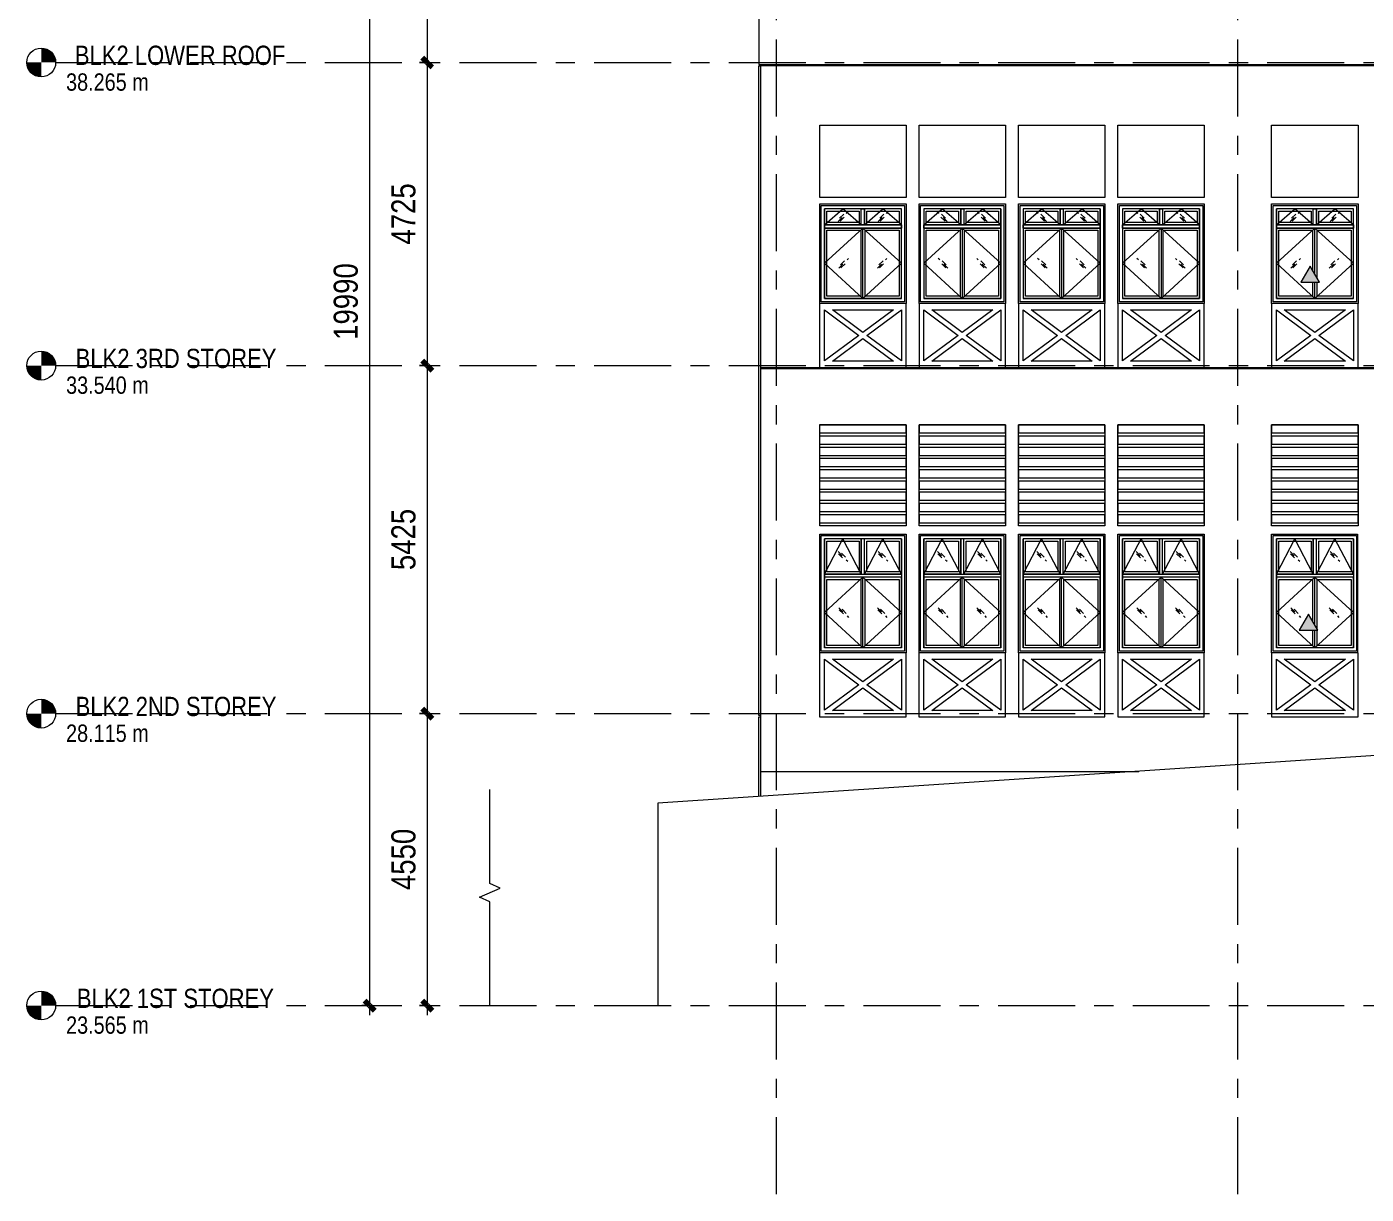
# Model space of a CAD drawing. Header units: millimetres. Extents: x -38844 to 124035, y 18225 to 48099.
# Drawn here: x 24610 to 45502, y 19124 to 37321 of the extents above; entities that cross this region are included whole.
import ezdxf

# ---------------------------------------------------------------- set-up
doc = ezdxf.new("R2010")
doc.units = ezdxf.units.MM
for name, pattern in [('Centre', [4762.5, 952.5, -714.375, 2381.25, -714.375]), ('Glass Symbol', [360, 90, -90, 90, -90]), ('IDA - Grid Line', [2100, 1200, -300, 300, -300])]:
    doc.linetypes.add(name, pattern=pattern)
for name, color, linetype, lineweight in [('A-_ANOT----_D', 7, 'Continuous', 9), ('A-_ANOT----_D-150', 7, 'Continuous', 9), ('A-_DETA----_ED', 7, 'Continuous', 9), ('A-_DETA----_ED-1', 7, 'Continuous', 18), ('A-_FLORLEVL_E', 7, 'Continuous', 9)]:
    doc.layers.add(name, color=color, linetype=linetype, lineweight=lineweight)
for name, color, linetype, lineweight, true_color in [('A-_FLORLEVL_E-1', 9, 'IDA - Grid Line', 9, 0x808080), ('A-_GENM----_M-1', 1, 'Continuous', 9, 0xff0000), ('A-_GENM----_M-2', 6, 'Continuous', 9, 0xff00ff), ('A-_WALL----_E-1', 6, 'Continuous', 9, 0xff00ff), ('A-_WIND----_E-1', 6, 'Continuous', 9, 0xff00ff), ('A-_WIND----_E-3', 6, 'Centre', 9, 0xff00ff), ('A-_WIND----_E-4', 6, 'Glass Symbol', 9, 0xff00ff), ('S-_ANOTGRID_E-1', 9, 'IDA - Grid Line', 9, 0x808080), ('X_PART----_E-1', 6, 'Continuous', 9, 0xff00ff)]:
    doc.layers.add(name, color=color, linetype=linetype, lineweight=lineweight, true_color=true_color)
doc.styles.add('Arial Narrow', font='ARIALN.TTF', dxfattribs={"height": 300})
doc.styles.add('Arial Narrow_1', font='ARIALN.TTF', dxfattribs={"height": 270})
doc.styles.add('Arial Narrow_2', font='ARIALN.TTF', dxfattribs={"height": 375})
doc.dimstyles.new('IDA_-_Arial_-_2_5mm_-_Black_-_Diagonal', dxfattribs={"dimscale": 304.8, "dimtxt": 383.786615, "dimasz": 0.492126, "dimexe": 0.492126, "dimexo": 0.738189, "dimgap": 0.246063, "dimtad": 1, "dimdec": 0, "dimzin": 0, "dimdsep": 46, "dimtxsty": 'Arial Narrow_2', "dimblk1": 'OBLIQUE', "dimblk2": 'OBLIQUE', "dimsah": 1, "dimcen": 0.09, "dimdle": 0.492126, "dimadec": 6, "dimazin": 0, "dimtfac": 1, "dimtdec": 4, "dimtix": 1, "dimtmove": 0, "dimatfit": 3, "dimfxl": 1, "dimtvp": 1, "dimtolj": 1, "dimtzin": 0, "dimarcsym": 2})
doc.dimstyles.new('IDA_-_Arial_-_2_5mm_-_Black_-_Diagonal_1', dxfattribs={"dimscale": 304.8, "dimtxt": 383.786615, "dimasz": 0.492126, "dimexe": 0.492126, "dimexo": 0.738189, "dimgap": 0.246063, "dimtad": 1, "dimdec": 0, "dimzin": 0, "dimdsep": 46, "dimtxsty": 'Arial Narrow_2', "dimblk1": 'OBLIQUE', "dimblk2": 'OBLIQUE', "dimsah": 1, "dimcen": 0.09, "dimdle": 0.492126, "dimadec": 6, "dimazin": 0, "dimtfac": 1, "dimtdec": 4, "dimtix": 1, "dimtmove": 2, "dimatfit": 3, "dimfxl": 1, "dimtvp": 1, "dimtolj": 1, "dimtzin": 0, "dimarcsym": 2})

# ---------------------------------------------------------------- blocks, each defined once
blk = doc.blocks.new('IDA - Casement w Top Hung - 2 Panels - 1400L X 1500H - B2-AW02-5438810-DOOR _ WINDOW SCHEDULE - ELEVATION 2 Copy 1')
at = {"layer": 'A-_WIND----_E-1'}
for p, q in [((-74475, 34235), (-74475, 34485)), ((-73900, 34485), (-74475, 34485)), ((-74475, 34485), (-74475, 33085)), ((-73275, 34485), (-74475, 34485)), ((-73900, 34235), (-73900, 34485)), ((-73900, 34485), (-73850, 34485)), ((-73900, 34235), (-73900, 34485)), ((-73850, 34235), (-73850, 34485)), ((-73275, 34485), (-73850, 34485)), ((-73850, 34485), (-73850, 34235)), ((-73275, 34235), (-73275, 34485)), ((-73275, 33085), (-73275, 34485)), ((-74440, 34270), (-74440, 34450)), ((-74440, 34450), (-73935, 34450)), ((-73935, 34270), (-74440, 34270)), ((-73935, 34450), (-73935, 34270)), ((-73815, 34270), (-73815, 34450)), ((-73815, 34450), (-73310, 34450)), ((-73310, 34270), (-73815, 34270)), ((-73310, 34450), (-73310, 34270)), ((-74475, 34235), (-73900, 34235)), ((-74475, 34185), (-74475, 34235)), ((-73275, 34235), (-74475, 34235)), ((-74475, 33085), (-74475, 34185)), ((-73875, 34185), (-74475, 34185)), ((-74475, 34185), (-73275, 34185)), ((-74440, 33120), (-74440, 34150)), ((-74440, 34150), (-73910, 34150)), ((-73910, 34150), (-73910, 33120)), ((-73900, 34235), (-73850, 34235)), ((-73875, 33085), (-73875, 34185)), ((-73275, 34185), (-73875, 34185)), ((-73875, 33085), (-73875, 34185)), ((-73850, 34235), (-73275, 34235)), ((-73840, 33120), (-73840, 34150)), ((-73840, 34150), (-73310, 34150)), ((-73310, 34150), (-73310, 33120)), ((-73275, 34235), (-73275, 34185)), ((-73275, 33085), (-73275, 34185)), ((-74475, 33085), (-73875, 33085)), ((-73275, 33085), (-74475, 33085)), ((-73910, 33120), (-74440, 33120)), ((-73875, 33085), (-73275, 33085)), ((-73310, 33120), (-73840, 33120))]:
    blk.add_line(p, q, dxfattribs=at)
at = {"layer": 'A-_WIND----_E-3'}
for p, q in [((-74475, 34235), (-74187, 34485)), ((-73900, 34235), (-74187, 34485)), ((-73850, 34235), (-73562, 34485)), ((-73275, 34235), (-73562, 34485)), ((-73875, 34185), (-74475, 33635)), ((-73875, 34185), (-73275, 33635)), ((-74475, 33635), (-73875, 33085)), ((-73275, 33635), (-73875, 33085))]:
    blk.add_line(p, q, dxfattribs=at)
at = {"layer": 'A-_WIND----_E-4'}
for p, q in [((-74262, 34285), (-74112, 34435)), ((-74238, 34336), (-74144, 34430)), ((-74230, 34290), (-74136, 34384)), ((-73637, 34285), (-73487, 34435)), ((-73613, 34336), (-73519, 34430)), ((-73605, 34290), (-73511, 34384)), ((-74250, 33560), (-74100, 33710)), ((-74225, 33611), (-74132, 33705)), ((-74218, 33565), (-74124, 33659)), ((-73650, 33560), (-73500, 33710)), ((-73625, 33611), (-73532, 33705)), ((-73618, 33565), (-73524, 33659))]:
    blk.add_line(p, q, dxfattribs=at)
blk = doc.blocks.new('IDA - Casement w Top Hung - 2 Panels - 1400L X 1500H - B2-AW02-5438809-DOOR _ WINDOW SCHEDULE - ELEVATION 2 Copy 1')
at = {"layer": 'A-_WIND----_E-1'}
for p, q in [((-69825, 34485), (-69825, 34235)), ((-69250, 34485), (-69825, 34485)), ((-68625, 34485), (-69825, 34485)), ((-69825, 34485), (-69825, 33085)), ((-69250, 34485), (-69250, 34235)), ((-69250, 34235), (-69250, 34485)), ((-69250, 34485), (-69200, 34485)), ((-69200, 34485), (-69200, 34235)), ((-68625, 34485), (-69200, 34485)), ((-69200, 34485), (-69200, 34235)), ((-68625, 34485), (-68625, 34235)), ((-68625, 33085), (-68625, 34485)), ((-69790, 34270), (-69790, 34450)), ((-69790, 34450), (-69285, 34450)), ((-69285, 34270), (-69790, 34270)), ((-69285, 34450), (-69285, 34270)), ((-69165, 34270), (-69165, 34450)), ((-69165, 34450), (-68660, 34450)), ((-68660, 34270), (-69165, 34270)), ((-68660, 34450), (-68660, 34270)), ((-69825, 34235), (-69250, 34235)), ((-69825, 34185), (-69825, 34235)), ((-68625, 34235), (-69825, 34235)), ((-69825, 34185), (-69825, 33085)), ((-69225, 34185), (-69825, 34185)), ((-69825, 34185), (-68625, 34185)), ((-69790, 33120), (-69790, 34150)), ((-69790, 34150), (-69260, 34150)), ((-69260, 34150), (-69260, 33120)), ((-69250, 34235), (-69200, 34235)), ((-69225, 34185), (-69225, 33085)), ((-69225, 34185), (-69225, 33085)), ((-68625, 34185), (-69225, 34185)), ((-69200, 34235), (-68625, 34235)), ((-69190, 33120), (-69190, 34150)), ((-69190, 34150), (-68660, 34150)), ((-68660, 34150), (-68660, 33120)), ((-68625, 34235), (-68625, 34185)), ((-68625, 34185), (-68625, 33085)), ((-69825, 33085), (-69225, 33085)), ((-68625, 33085), (-69825, 33085)), ((-69260, 33120), (-69790, 33120)), ((-69225, 33085), (-68625, 33085)), ((-68660, 33120), (-69190, 33120))]:
    blk.add_line(p, q, dxfattribs=at)
at = {"layer": 'A-_WIND----_E-3'}
for p, q in [((-69825, 34235), (-69537, 34485)), ((-69250, 34235), (-69537, 34485)), ((-69200, 34235), (-68912, 34485)), ((-68625, 34235), (-68912, 34485)), ((-69225, 34185), (-69825, 33635)), ((-69225, 34185), (-68625, 33635)), ((-69825, 33635), (-69225, 33085)), ((-68625, 33635), (-69225, 33085))]:
    blk.add_line(p, q, dxfattribs=at)
at = {"layer": 'A-_WIND----_E-4'}
for p, q in [((-69462, 34285), (-69612, 34435)), ((-69494, 34290), (-69588, 34384)), ((-69486, 34336), (-69580, 34430)), ((-68837, 34285), (-68987, 34435)), ((-68869, 34290), (-68963, 34384)), ((-68861, 34336), (-68955, 34430)), ((-69450, 33560), (-69600, 33710)), ((-69482, 33565), (-69575, 33659)), ((-69474, 33611), (-69568, 33705)), ((-68850, 33560), (-69000, 33710)), ((-68882, 33565), (-68975, 33659)), ((-68874, 33611), (-68968, 33705))]:
    blk.add_line(p, q, dxfattribs=at)
blk = doc.blocks.new('IDA - Casement w Top Hung - 2 Panels - 1400L X 1500H - B2-AW02A-5438811-DOOR _ WINDOW SCHEDULE - ELEVATION 2 Copy 1')
at = {"layer": 'A-_WIND----_E-1'}
for p, q in [((-67425, 34235), (-67425, 34485)), ((-66850, 34485), (-67425, 34485)), ((-67425, 34485), (-67425, 33085)), ((-66225, 34485), (-67425, 34485)), ((-66850, 34235), (-66850, 34485)), ((-66850, 34485), (-66800, 34485)), ((-66850, 34235), (-66850, 34485)), ((-66800, 34235), (-66800, 34485)), ((-66225, 34485), (-66800, 34485)), ((-66800, 34485), (-66800, 34235)), ((-66225, 34235), (-66225, 34485)), ((-66225, 33085), (-66225, 34485)), ((-67390, 34270), (-67390, 34450)), ((-67390, 34450), (-66885, 34450)), ((-66885, 34270), (-67390, 34270)), ((-66885, 34450), (-66885, 34270)), ((-66765, 34270), (-66765, 34450)), ((-66765, 34450), (-66260, 34450)), ((-66260, 34270), (-66765, 34270)), ((-66260, 34450), (-66260, 34270)), ((-67425, 34235), (-66850, 34235)), ((-67425, 34185), (-67425, 34235)), ((-66225, 34235), (-67425, 34235)), ((-67425, 33085), (-67425, 34185)), ((-66825, 34185), (-67425, 34185)), ((-67425, 34185), (-66225, 34185)), ((-67390, 33120), (-67390, 34150)), ((-67390, 34150), (-66860, 34150)), ((-66860, 34150), (-66860, 33521)), ((-66850, 34235), (-66800, 34235)), ((-66825, 33460), (-66825, 34185)), ((-66225, 34185), (-66825, 34185)), ((-66825, 33460), (-66825, 34185)), ((-66800, 34235), (-66225, 34235)), ((-66790, 33399), (-66790, 34150)), ((-66790, 34150), (-66260, 34150)), ((-66260, 34150), (-66260, 33120)), ((-66225, 34235), (-66225, 34185)), ((-66225, 33085), (-66225, 34185)), ((-66860, 33340), (-66860, 33120)), ((-66825, 33085), (-66825, 33340)), ((-66825, 33085), (-66825, 33340)), ((-66790, 33120), (-66790, 33340)), ((-67425, 33085), (-66825, 33085)), ((-66225, 33085), (-67425, 33085)), ((-66860, 33120), (-67390, 33120)), ((-66825, 33085), (-66225, 33085)), ((-66260, 33120), (-66790, 33120))]:
    blk.add_line(p, q, dxfattribs=at)
at = {"layer": 'A-_WIND----_E-3'}
for p, q in [((-67425, 34235), (-67137, 34485)), ((-66850, 34235), (-67137, 34485)), ((-66800, 34235), (-66512, 34485)), ((-66225, 34235), (-66512, 34485)), ((-66825, 34185), (-67425, 33635)), ((-66825, 34185), (-66225, 33635)), ((-67425, 33635), (-66825, 33085)), ((-66225, 33635), (-66825, 33085))]:
    blk.add_line(p, q, dxfattribs=at)
at = {"layer": 'A-_WIND----_E-4'}
for p, q in [((-67212, 34285), (-67062, 34435)), ((-67188, 34336), (-67094, 34430)), ((-67180, 34290), (-67086, 34384)), ((-66587, 34285), (-66437, 34435)), ((-66563, 34336), (-66469, 34430)), ((-66555, 34290), (-66461, 34384)), ((-67200, 33560), (-67050, 33710)), ((-67175, 33611), (-67082, 33705)), ((-67168, 33565), (-67074, 33659)), ((-66600, 33560), (-66450, 33710)), ((-66575, 33611), (-66482, 33705)), ((-66568, 33565), (-66474, 33659))]:
    blk.add_line(p, q, dxfattribs=at)
blk = doc.blocks.new('IDA - Casement w Top Hung - 2 Panels - 1400L X 1800H - B2-AW01-3560472-DOOR _ WINDOW SCHEDULE - ELEVATION 2 Copy 1')
at = {"layer": 'A-_WIND----_E-1'}
for p, q in [((-73900, 29340), (-74475, 29340)), ((-74475, 28790), (-74475, 29340)), ((-74475, 29340), (-74475, 27640)), ((-73275, 29340), (-74475, 29340)), ((-74440, 28825), (-74440, 29305)), ((-74440, 29305), (-73935, 29305)), ((-73935, 29305), (-73935, 28825)), ((-73900, 28790), (-73900, 29340)), ((-73850, 29340), (-73900, 29340)), ((-73900, 29340), (-73900, 28790)), ((-73275, 29340), (-73850, 29340)), ((-73850, 28790), (-73850, 29340)), ((-73850, 28790), (-73850, 29340)), ((-73815, 28825), (-73815, 29305)), ((-73815, 29305), (-73310, 29305)), ((-73310, 29305), (-73310, 28825)), ((-73275, 28790), (-73275, 29340)), ((-73275, 29340), (-73275, 27640)), ((-73900, 28790), (-74475, 28790)), ((-74475, 28740), (-74475, 28790)), ((-74475, 28790), (-73275, 28790)), ((-73875, 28740), (-74475, 28740)), ((-74475, 27640), (-74475, 28740)), ((-73275, 28740), (-74475, 28740)), ((-73935, 28825), (-74440, 28825)), ((-74440, 27675), (-74440, 28705)), ((-74440, 28705), (-73910, 28705)), ((-73910, 28705), (-73910, 27675)), ((-73900, 28790), (-73850, 28790)), ((-73275, 28740), (-73875, 28740)), ((-73875, 27640), (-73875, 28740)), ((-73875, 27640), (-73875, 28740)), ((-73275, 28790), (-73850, 28790)), ((-73840, 27675), (-73840, 28705)), ((-73840, 28705), (-73310, 28705)), ((-73310, 28825), (-73815, 28825)), ((-73310, 28705), (-73310, 27675)), ((-73275, 28790), (-73275, 28740)), ((-73275, 27640), (-73275, 28740)), ((-73875, 27640), (-74475, 27640)), ((-73275, 27640), (-74475, 27640)), ((-73910, 27675), (-74440, 27675)), ((-73275, 27640), (-73875, 27640)), ((-73310, 27675), (-73840, 27675))]:
    blk.add_line(p, q, dxfattribs=at)
at = {"layer": 'A-_WIND----_E-3'}
for p, q in [((-74475, 28790), (-74187, 29340)), ((-73900, 28790), (-74187, 29340)), ((-73850, 28790), (-73562, 29340)), ((-73275, 28790), (-73562, 29340)), ((-73875, 28740), (-74475, 28190)), ((-73875, 28740), (-73275, 28190)), ((-74475, 28190), (-73875, 27640)), ((-73275, 28190), (-73875, 27640))]:
    blk.add_line(p, q, dxfattribs=at)
at = {"layer": 'A-_WIND----_E-4'}
for p, q in [((-74262, 29140), (-74112, 28990)), ((-74257, 29108), (-74163, 29014)), ((-74211, 29116), (-74118, 29022)), ((-73637, 29140), (-73487, 28990)), ((-73632, 29108), (-73538, 29014)), ((-73586, 29116), (-73493, 29022)), ((-74250, 28265), (-74100, 28115)), ((-74244, 28233), (-74150, 28139)), ((-74199, 28241), (-74105, 28147)), ((-73650, 28265), (-73500, 28115)), ((-73644, 28233), (-73550, 28139)), ((-73599, 28241), (-73505, 28147))]:
    blk.add_line(p, q, dxfattribs=at)
blk = doc.blocks.new('IDA - Casement w Top Hung - 2 Panels - 1400L X 1800H - B2-AW01A-4796684-DOOR _ WINDOW SCHEDULE - ELEVATION 2 Copy 1')
at = {"layer": 'A-_WIND----_E-1'}
for p, q in [((-66850, 29340), (-67425, 29340)), ((-67425, 28790), (-67425, 29340)), ((-67425, 29340), (-67425, 27640)), ((-66225, 29340), (-67425, 29340)), ((-67390, 28825), (-67390, 29305)), ((-67390, 29305), (-66885, 29305)), ((-66885, 29305), (-66885, 28825)), ((-66850, 28790), (-66850, 29340)), ((-66800, 29340), (-66850, 29340)), ((-66850, 29340), (-66850, 28790)), ((-66225, 29340), (-66800, 29340)), ((-66800, 28790), (-66800, 29340)), ((-66800, 28790), (-66800, 29340)), ((-66765, 28825), (-66765, 29305)), ((-66765, 29305), (-66260, 29305)), ((-66260, 29305), (-66260, 28825)), ((-66225, 28790), (-66225, 29340)), ((-66225, 29340), (-66225, 27640)), ((-66850, 28790), (-67425, 28790)), ((-67425, 28740), (-67425, 28790)), ((-67425, 28790), (-66225, 28790)), ((-66825, 28740), (-67425, 28740)), ((-67425, 27640), (-67425, 28740)), ((-66225, 28740), (-67425, 28740)), ((-66885, 28825), (-67390, 28825)), ((-67390, 27675), (-67390, 28705)), ((-67390, 28705), (-66860, 28705)), ((-66860, 28705), (-66860, 28052)), ((-66850, 28790), (-66800, 28790)), ((-66225, 28740), (-66825, 28740)), ((-66825, 27992), (-66825, 28740)), ((-66825, 27992), (-66825, 28740)), ((-66225, 28790), (-66800, 28790)), ((-66790, 27931), (-66790, 28705)), ((-66790, 28705), (-66260, 28705)), ((-66260, 28825), (-66765, 28825)), ((-66260, 28705), (-66260, 27675)), ((-66225, 28790), (-66225, 28740)), ((-66225, 27640), (-66225, 28740)), ((-66860, 27915), (-66860, 27675)), ((-66825, 27640), (-66825, 27915)), ((-66825, 27640), (-66825, 27915)), ((-66790, 27675), (-66790, 27915)), ((-66825, 27640), (-67425, 27640)), ((-66225, 27640), (-67425, 27640)), ((-66860, 27675), (-67390, 27675)), ((-66225, 27640), (-66825, 27640)), ((-66260, 27675), (-66790, 27675))]:
    blk.add_line(p, q, dxfattribs=at)
at = {"layer": 'A-_WIND----_E-3'}
for p, q in [((-67425, 28790), (-67137, 29340)), ((-66850, 28790), (-67137, 29340)), ((-66800, 28790), (-66512, 29340)), ((-66225, 28790), (-66512, 29340)), ((-66825, 28740), (-67425, 28190)), ((-66825, 28740), (-66225, 28190)), ((-67425, 28190), (-66825, 27640)), ((-66225, 28190), (-66825, 27640))]:
    blk.add_line(p, q, dxfattribs=at)
at = {"layer": 'A-_WIND----_E-4'}
for p, q in [((-67212, 29140), (-67062, 28990)), ((-67207, 29108), (-67113, 29014)), ((-67161, 29116), (-67068, 29022)), ((-66587, 29140), (-66437, 28990)), ((-66582, 29108), (-66488, 29014)), ((-66536, 29116), (-66443, 29022)), ((-67200, 28265), (-67050, 28115)), ((-67194, 28233), (-67100, 28139)), ((-67149, 28241), (-67055, 28147)), ((-66600, 28265), (-66450, 28115)), ((-66594, 28233), (-66500, 28139)), ((-66549, 28241), (-66455, 28147))]:
    blk.add_line(p, q, dxfattribs=at)
blk = doc.blocks.new('Wall Motif - Type 1-6012129-DOOR _ WINDOW SCHEDULE - ELEVATION 2 Copy 1')
at = {"layer": 'A-_GENM----_M-2'}
for p, q in [((-73200, 33010), (-74550, 33010)), ((-74550, 33010), (-74550, 32010)), ((-73200, 32010), (-73200, 33010)), ((-74475, 32112), (-74475, 32908)), ((-74475, 32908), (-73938, 32510)), ((-74352, 32910), (-73398, 32910)), ((-73875, 32557), (-74352, 32910)), ((-73398, 32910), (-73875, 32557)), ((-73812, 32510), (-73275, 32908)), ((-73275, 32908), (-73275, 32112)), ((-73938, 32510), (-74475, 32112)), ((-74352, 32110), (-73875, 32463)), ((-73875, 32463), (-73398, 32110)), ((-73275, 32112), (-73812, 32510)), ((-74550, 32010), (-73200, 32010)), ((-73398, 32110), (-74352, 32110))]:
    blk.add_line(p, q, dxfattribs=at)
blk = doc.blocks.new('Wall Motif - Type 1-6012127-DOOR _ WINDOW SCHEDULE - ELEVATION 2 Copy 1')
at = {"layer": 'A-_GENM----_M-2'}
for p, q in [((-73200, 27565), (-74550, 27565)), ((-74550, 27565), (-74550, 26565)), ((-74475, 26667), (-74475, 27463)), ((-74475, 27463), (-73938, 27065)), ((-74352, 27465), (-73398, 27465)), ((-73875, 27112), (-74352, 27465)), ((-73398, 27465), (-73875, 27112)), ((-73812, 27065), (-73275, 27463)), ((-73275, 27463), (-73275, 26667)), ((-73200, 26565), (-73200, 27565)), ((-73938, 27065), (-74475, 26667)), ((-74352, 26665), (-73875, 27018)), ((-73875, 27018), (-73398, 26665)), ((-73275, 26667), (-73812, 27065)), ((-74550, 26565), (-73200, 26565)), ((-73398, 26665), (-74352, 26665))]:
    blk.add_line(p, q, dxfattribs=at)
blk = doc.blocks.new('IDA - FAP - 1300H-4450683-DOOR _ WINDOW SCHEDULE - ELEVATION 2 Copy 1')
at = {"layer": 'A-_GENM----_M-1'}
blk.add_hatch(color=256, dxfattribs=at).paths.add_polyline_path([(-9513, 27915), (-9224, 27915), (-9369, 28165), (-9419, 28077)])
for p, q in [((-9369, 28165), (-9513, 27915)), ((-9224, 27915), (-9369, 28165)), ((-9513, 27915), (-9224, 27915))]:
    blk.add_line(p, q, dxfattribs=at)
blk = doc.blocks.new('Wall Motif FACADE PART - Type 1-5780946-DOOR _ WINDOW SCHEDULE - ELEVATION 2 Copy 1')
at = {"layer": 'A-_GENM----_M-2'}
for p, q in [((-73200, 31115), (-74550, 31115)), ((-74550, 31115), (-74550, 30990)), ((-74550, 30990), (-73200, 30990)), ((-73200, 30940), (-74550, 30940)), ((-74550, 30940), (-74550, 30815)), ((-73200, 30990), (-73200, 31115)), ((-73200, 30815), (-73200, 30940)), ((-74550, 30815), (-73200, 30815)), ((-73200, 30765), (-74550, 30765)), ((-74550, 30765), (-74550, 30640)), ((-73200, 30640), (-73200, 30765)), ((-74550, 30640), (-73200, 30640)), ((-73200, 30590), (-74550, 30590)), ((-74550, 30590), (-74550, 30465)), ((-73200, 30465), (-73200, 30590)), ((-74550, 30465), (-73200, 30465)), ((-73200, 30415), (-74550, 30415)), ((-74550, 30415), (-74550, 30290)), ((-73200, 30290), (-73200, 30415)), ((-74550, 30290), (-73200, 30290)), ((-73200, 30240), (-74550, 30240)), ((-74550, 30240), (-74550, 30115)), ((-74550, 30115), (-73200, 30115)), ((-73200, 30115), (-73200, 30240)), ((-73200, 30065), (-74550, 30065)), ((-74550, 30065), (-74550, 29940)), ((-74550, 29940), (-73200, 29940)), ((-73200, 29890), (-74550, 29890)), ((-74550, 29890), (-74550, 29765)), ((-73200, 29940), (-73200, 30065)), ((-73200, 29765), (-73200, 29890)), ((-74550, 29765), (-73200, 29765)), ((-73200, 29715), (-74550, 29715)), ((-74550, 29715), (-74550, 29590)), ((-73200, 29590), (-73200, 29715)), ((-74550, 29590), (-73200, 29590))]:
    blk.add_line(p, q, dxfattribs=at)
blk = doc.blocks.new('IDA - M_Break Line - IDA - M_Break Line-3554571-DOOR _ WINDOW SCHEDULE - ELEVATION 2 Copy 1')
at = {"layer": 'A-_DETA----_ED-1'}
for p, q in [((-79695, 23967), (-79695, 25435)), ((-79856, 23754), (-79533, 23896)), ((-79533, 23896), (-79695, 23967)), ((-79695, 23683), (-79856, 23754)), ((-79695, 22063), (-79695, 23683))]:
    blk.add_line(p, q, dxfattribs=at)
blk = doc.blocks.new('Level - 1_5 mm Dia-258162-DOOR _ WINDOW SCHEDULE - ELEVATION 2 Copy 1')
at = {"layer": 'A-_FLORLEVL_E'}
h = blk.add_hatch(color=256, dxfattribs=at)
edge = h.paths.add_edge_path()
edge.add_line((-86692, 22065), (-86467, 22065))
edge.add_arc((-86692, 22065), 225, 0, 90)
edge.add_line((-86692, 22290), (-86692, 22065))
h = blk.add_hatch(color=256, dxfattribs=at)
edge = h.paths.add_edge_path()
edge.add_line((-86692, 21840), (-86692, 22065))
edge.add_line((-86692, 22065), (-86917, 22065))
edge.add_arc((-86692, 22065), 225, 180, 270)
blk.add_circle((-86692, 22065), 225, dxfattribs=at)
blk = doc.blocks.new('DIMBLOCK12-DOOR _ WINDOW SCHEDULE - ELEVATION 2 Copy 1')
at = {"layer": 'A-_ANOT----_D-150', "transparency": 16777216}
for p, q in [((29957, 42205), (29957, 21915)), ((29838, 42055), (30107, 42055)), ((29957, 42055), (29838, 42055)), ((29838, 22065), (30107, 22065)), ((29957, 22065), (29838, 22065))]:
    blk.add_line(p, q, dxfattribs=at)
at = {"layer": 'A-_ANOT----_D-150', "lineweight": 70, "transparency": 16777216}
for p, q in [((29957, 42055), (29882, 42130)), ((29957, 42055), (30032, 41980)), ((29957, 22065), (29882, 22140)), ((29957, 22065), (30032, 21990))]:
    blk.add_line(p, q, dxfattribs=at)
at = {"layer": 'A-_ANOT----_D-150', "color": 0, "transparency": 16777216, "insert": (29397, 32442), "char_height": 375, "width": 1425.49, "attachment_point": 1, "rotation": 90, "line_spacing_factor": 0.974696, "style": 'Arial Narrow_2'}
blk.add_mtext('19990', dxfattribs=at)
blk = doc.blocks.new('_Oblique')
at = {"color": 0, "linetype": 'ByBlock', "lineweight": -2}
blk.add_line((-0.5, -0.5), (0.5, 0.5), dxfattribs=at)
blk = doc.blocks.new('DIMBLOCK13-DOOR _ WINDOW SCHEDULE - ELEVATION 2 Copy 1')
at = {"layer": 'A-_ANOT----_D-150', "transparency": 16777216}
for p, q in [((30857, 42205), (30857, 36765)), ((30738, 42055), (31007, 42055)), ((30857, 42055), (30738, 42055)), ((30738, 36765), (31007, 36765)), ((30857, 36765), (30738, 36765))]:
    blk.add_line(p, q, dxfattribs=at)
at = {"layer": 'A-_ANOT----_D-150', "lineweight": 70, "transparency": 16777216}
for p, q in [((30857, 42055), (30782, 42130)), ((30857, 42055), (30932, 41980)), ((30857, 36765), (30782, 36840)), ((30857, 36765), (30932, 36690))]:
    blk.add_line(p, q, dxfattribs=at)
at = {"layer": 'A-_ANOT----_D-150', "color": 0, "transparency": 16777216, "insert": (30297, 38935), "char_height": 375, "width": 1140.39, "attachment_point": 1, "rotation": 90, "line_spacing_factor": 0.974696, "style": 'Arial Narrow_2'}
blk.add_mtext('5290', dxfattribs=at)
blk = doc.blocks.new('DIMBLOCK14-DOOR _ WINDOW SCHEDULE - ELEVATION 2 Copy 1')
at = {"layer": 'A-_ANOT----_D-150', "lineweight": 70, "transparency": 16777216}
for p, q in [((30857, 36765), (30782, 36840)), ((30857, 36765), (30932, 36690)), ((30857, 32040), (30782, 32115)), ((30857, 32040), (30932, 31965))]:
    blk.add_line(p, q, dxfattribs=at)
at = {"layer": 'A-_ANOT----_D-150', "transparency": 16777216}
for p, q in [((30738, 36765), (31007, 36765)), ((30857, 36765), (30738, 36765)), ((30857, 36765), (30857, 32040)), ((30738, 32040), (31007, 32040)), ((30857, 32040), (30738, 32040))]:
    blk.add_line(p, q, dxfattribs=at)
at = {"layer": 'A-_ANOT----_D-150', "color": 0, "transparency": 16777216, "insert": (30297, 33927), "char_height": 375, "width": 1140.39, "attachment_point": 1, "rotation": 90, "line_spacing_factor": 0.974696, "style": 'Arial Narrow_2'}
blk.add_mtext('4725', dxfattribs=at)
blk = doc.blocks.new('DIMBLOCK15-DOOR _ WINDOW SCHEDULE - ELEVATION 2 Copy 1')
at = {"layer": 'A-_ANOT----_D-150', "transparency": 16777216}
for p, q in [((30738, 32040), (31007, 32040)), ((30857, 32040), (30738, 32040)), ((30857, 32040), (30857, 26615)), ((30738, 26615), (31007, 26615)), ((30857, 26615), (30738, 26615))]:
    blk.add_line(p, q, dxfattribs=at)
at = {"layer": 'A-_ANOT----_D-150', "lineweight": 70, "transparency": 16777216}
for p, q in [((30857, 32040), (30782, 32115)), ((30857, 32040), (30932, 31965)), ((30857, 26615), (30782, 26690)), ((30857, 26615), (30932, 26540))]:
    blk.add_line(p, q, dxfattribs=at)
at = {"layer": 'A-_ANOT----_D-150', "color": 0, "transparency": 16777216, "insert": (30297, 28852), "char_height": 375, "width": 1140.39, "attachment_point": 1, "rotation": 90, "line_spacing_factor": 0.974696, "style": 'Arial Narrow_2'}
blk.add_mtext('5425', dxfattribs=at)
blk = doc.blocks.new('DIMBLOCK16-DOOR _ WINDOW SCHEDULE - ELEVATION 2 Copy 1')
at = {"layer": 'A-_ANOT----_D-150', "transparency": 16777216}
for p, q in [((30738, 26615), (31007, 26615)), ((30857, 26615), (30738, 26615)), ((30857, 26615), (30857, 21915)), ((30738, 22065), (31007, 22065)), ((30857, 22065), (30738, 22065))]:
    blk.add_line(p, q, dxfattribs=at)
at = {"layer": 'A-_ANOT----_D-150', "lineweight": 70, "transparency": 16777216}
for p, q in [((30857, 26615), (30782, 26690)), ((30857, 26615), (30932, 26540)), ((30857, 22065), (30782, 22140)), ((30857, 22065), (30932, 21990))]:
    blk.add_line(p, q, dxfattribs=at)
at = {"layer": 'A-_ANOT----_D-150', "color": 0, "transparency": 16777216, "insert": (30297, 23865), "char_height": 375, "width": 1140.39, "attachment_point": 1, "rotation": 90, "line_spacing_factor": 0.974696, "style": 'Arial Narrow_2'}
blk.add_mtext('4550', dxfattribs=at)

msp = doc.modelspace()

# ---------------------------------------------------------------- linework, layer by layer
at = {"layer": 'A-_FLORLEVL_E-1'}
for p, q in [((25060, 36765), (124035.5, 36765)), ((25060, 32040), (124035.5, 32040)), ((25060, 26615), (124035.5, 26615)), ((25060, 22065), (124035.5, 22065))]:
    msp.add_line(p, q, dxfattribs=at)
at = {"layer": 'A-_WALL----_E-1'}
for p, q in [((36027.3, 37865), (36027.3, 36735)), ((36027.3, 36735), (54452.3, 36735)), ((54452.3, 36715), (36052.3, 36715)), ((36852.3, 36735), (36852.3, 36715)), ((43882.3, 36715), (43882.3, 36735)), ((43902.3, 36735), (43902.3, 36715)), ((36977.3, 34660), (36977.3, 35790)), ((36977.3, 35790), (38327.3, 35790)), ((38327.3, 35790), (38327.3, 34660)), ((38527.3, 34660), (38527.3, 35790)), ((38527.3, 35790), (39877.3, 35790)), ((39877.3, 35790), (39877.3, 34660)), ((40077.3, 34660), (40077.3, 35790)), ((40077.3, 35790), (41427.3, 35790)), ((41427.3, 35790), (41427.3, 34660)), ((41627.3, 34660), (41627.3, 35790)), ((41627.3, 35790), (42977.3, 35790)), ((42977.3, 35790), (42977.3, 34660)), ((44027.3, 34660), (44027.3, 35790)), ((44027.3, 35790), (45377.3, 35790)), ((45377.3, 35790), (45377.3, 34660)), ((38327.3, 34660), (36977.3, 34660)), ((36977.3, 33010), (36977.3, 34560)), ((36977.3, 34560), (38327.3, 34560)), ((37002.3, 33035), (37002.3, 34535)), ((37002.3, 34535), (38302.3, 34535)), ((38302.3, 34535), (38302.3, 33035)), ((38327.3, 34560), (38327.3, 33010)), ((39877.3, 34660), (38527.3, 34660)), ((38527.3, 33010), (38527.3, 34560)), ((38527.3, 34560), (39877.3, 34560)), ((38552.3, 33035), (38552.3, 34535)), ((38552.3, 34535), (39852.3, 34535)), ((39852.3, 34535), (39852.3, 33035)), ((39877.3, 34560), (39877.3, 33010)), ((41427.3, 34660), (40077.3, 34660)), ((40077.3, 33010), (40077.3, 34560)), ((40077.3, 34560), (41427.3, 34560)), ((40102.3, 33035), (40102.3, 34535)), ((40102.3, 34535), (41402.3, 34535)), ((41402.3, 34535), (41402.3, 33035)), ((41427.3, 34560), (41427.3, 33010)), ((42977.3, 34660), (41627.3, 34660)), ((41627.3, 33010), (41627.3, 34560)), ((41627.3, 34560), (42977.3, 34560)), ((41652.3, 33035), (41652.3, 34535)), ((41652.3, 34535), (42952.3, 34535)), ((42952.3, 34535), (42952.3, 33035)), ((42977.3, 34560), (42977.3, 33010)), ((45377.3, 34660), (44027.3, 34660)), ((44027.3, 33010), (44027.3, 34560)), ((44027.3, 34560), (45377.3, 34560)), ((44052.3, 33035), (44052.3, 34535)), ((44052.3, 34535), (45352.3, 34535)), ((45352.3, 34535), (45352.3, 33035)), ((45377.3, 34560), (45377.3, 33010)), ((38302.3, 33035), (37002.3, 33035)), ((39852.3, 33035), (38552.3, 33035)), ((41402.3, 33035), (40102.3, 33035)), ((42952.3, 33035), (41652.3, 33035)), ((45352.3, 33035), (44052.3, 33035)), ((36052.3, 32010), (36977.3, 32010)), ((54932.1, 31990), (36052.3, 31990)), ((36852.3, 32010), (36852.3, 31990)), ((38327.3, 32010), (38527.3, 32010)), ((39877.3, 32010), (40077.3, 32010)), ((41427.3, 32010), (41627.3, 32010)), ((42977.3, 32010), (44027.3, 32010)), ((43882.3, 31990), (43882.3, 32010)), ((43902.3, 32010), (43902.3, 31990)), ((45377.3, 32010), (45627.3, 32010)), ((36977.3, 31115), (38327.3, 31115)), ((36977.3, 29540), (36977.3, 31115)), ((38327.3, 31115), (38327.3, 29540)), ((38527.3, 31115), (39877, 31115)), ((38527.3, 29540), (38527.3, 31115)), ((39877, 31115), (39877, 29540)), ((40077.3, 31115), (41427.3, 31115)), ((40077.3, 29540), (40077.3, 31115)), ((41427.3, 31115), (41427.3, 29540)), ((41627.3, 31115), (42977.3, 31115)), ((41627.3, 29540), (41627.3, 31115)), ((42977.3, 31115), (42977.3, 29540)), ((44027.3, 31115), (45377.3, 31115)), ((44027.3, 29540), (44027.3, 31115)), ((45377.3, 31115), (45377.3, 29540)), ((38327.3, 29540), (36977.3, 29540)), ((39877, 29540), (38527.3, 29540)), ((41427.3, 29540), (40077.3, 29540)), ((42977.3, 29540), (41627.3, 29540)), ((45377.3, 29540), (44027.3, 29540)), ((36977.3, 27565), (36977.3, 29415)), ((36977.3, 29415), (38327.3, 29415)), ((37002.3, 27590), (37002.3, 29390)), ((37002.3, 29390), (38302.3, 29390)), ((38302.3, 29390), (38302.3, 27590)), ((38327.3, 29415), (38327.3, 27565)), ((38527.3, 27564.5), (38527.3, 29415)), ((38527.3, 29415), (39877, 29415)), ((38552, 27590), (38552, 29390)), ((38552, 29390), (39852, 29390)), ((39852, 29390), (39852, 27590)), ((39877, 29415), (39877, 27565)), ((40077.3, 27565), (40077.3, 29415)), ((40077.3, 29415), (41427.3, 29415)), ((40102.3, 27590), (40102.3, 29390)), ((40102.3, 29390), (41402.3, 29390)), ((41402.3, 29390), (41402.3, 27590)), ((41427.3, 29415), (41427.3, 27565)), ((41627.3, 27565), (41627.3, 29415)), ((41627.3, 29415), (42977.3, 29415)), ((41652.3, 27590), (41652.3, 29390)), ((41652.3, 29390), (42952.3, 29390)), ((42952.3, 29390), (42952.3, 27590)), ((42977.3, 29415), (42977.3, 27565)), ((44027.3, 27565), (44027.3, 29415)), ((44027.3, 29415), (45369, 29415)), ((44052.3, 27590), (44052.3, 29390)), ((44052.3, 29390), (45352.3, 29390)), ((45352.3, 29390), (45352.3, 27590)), ((45369, 29415), (45369, 27565)), ((38302.3, 27590), (37002.3, 27590)), ((39852, 27590), (38552, 27590)), ((41402.3, 27590), (40102.3, 27590)), ((42952.3, 27590), (41652.3, 27590)), ((45352.3, 27590), (44052.3, 27590)), ((54602.3, 26554), (34452.3, 25217.2)), ((36052.3, 26585), (36052.3, 26565)), ((36052.3, 25715), (41955.8, 25715)), ((34452.3, 25217.2), (34452.3, 22062.6))]:
    msp.add_line(p, q, dxfattribs=at)
at = {"layer": 'S-_ANOTGRID_E-1'}
for p, q in [((36302.3, 19124), (36302.3, 46899.2)), ((43502.3, 19124), (43502.3, 46899.2))]:
    msp.add_line(p, q, dxfattribs=at)
at = {"layer": 'X_PART----_E-1'}
for p, q in [((36027.3, 32010), (36027.3, 36715)), ((36027.3, 36715), (36052.3, 36715)), ((36052.3, 36715), (36052.3, 32010)), ((36027.3, 26585), (36027.3, 32010)), ((36052.3, 32010), (36052.3, 31990)), ((36052.3, 31990), (36052.3, 26585)), ((36052.3, 26585), (36027.3, 26585)), ((36027.3, 25715), (36027.3, 26565)), ((36027.3, 26565), (36052.3, 26565)), ((36052.3, 26565), (36052.3, 25715)), ((36027.3, 25321.7), (36027.3, 25715)), ((36052.3, 25715), (36052.3, 25323.3))]:
    msp.add_line(p, q, dxfattribs=at)

# ---------------------------------------------------------------- block references
at = {"layer": 'A-_DETA----_ED'}
msp.add_blockref('IDA - M_Break Line - IDA - M_Break Line-3554571-DOOR _ WINDOW SCHEDULE - ELEVATION 2 Copy 1', (111527, 0), dxfattribs=at)
at = {"layer": 'A-_FLORLEVL_E'}
for p in [(111527, 14700), (111527, 9975), (111527, 4550), (111527, 0)]:
    msp.add_blockref('Level - 1_5 mm Dia-258162-DOOR _ WINDOW SCHEDULE - ELEVATION 2 Copy 1', p, dxfattribs=at)
at = {"layer": 'A-_GENM----_M-1'}
for p in [(53995.8, 5424.9), (53970.8, -0.1)]:
    msp.add_blockref('IDA - FAP - 1300H-4450683-DOOR _ WINDOW SCHEDULE - ELEVATION 2 Copy 1', p, dxfattribs=at)
at = {"layer": 'A-_GENM----_M-2'}
for name, p in [('Wall Motif - Type 1-6012129-DOOR _ WINDOW SCHEDULE - ELEVATION 2 Copy 1', (111527, 0)), ('Wall Motif - Type 1-6012129-DOOR _ WINDOW SCHEDULE - ELEVATION 2 Copy 1', (113077, 0)), ('Wall Motif - Type 1-6012129-DOOR _ WINDOW SCHEDULE - ELEVATION 2 Copy 1', (114627, 0)), ('Wall Motif - Type 1-6012129-DOOR _ WINDOW SCHEDULE - ELEVATION 2 Copy 1', (116177, 0)), ('Wall Motif - Type 1-6012129-DOOR _ WINDOW SCHEDULE - ELEVATION 2 Copy 1', (118577, 0)), ('Wall Motif FACADE PART - Type 1-5780946-DOOR _ WINDOW SCHEDULE - ELEVATION 2 Copy 1', (111527, 0)), ('Wall Motif FACADE PART - Type 1-5780946-DOOR _ WINDOW SCHEDULE - ELEVATION 2 Copy 1', (113077, 0)), ('Wall Motif FACADE PART - Type 1-5780946-DOOR _ WINDOW SCHEDULE - ELEVATION 2 Copy 1', (114626.7, 0)), ('Wall Motif FACADE PART - Type 1-5780946-DOOR _ WINDOW SCHEDULE - ELEVATION 2 Copy 1', (116177, 0)), ('Wall Motif FACADE PART - Type 1-5780946-DOOR _ WINDOW SCHEDULE - ELEVATION 2 Copy 1', (118577, 0)), ('Wall Motif - Type 1-6012127-DOOR _ WINDOW SCHEDULE - ELEVATION 2 Copy 1', (111527, 0)), ('Wall Motif - Type 1-6012127-DOOR _ WINDOW SCHEDULE - ELEVATION 2 Copy 1', (113076.7, 0)), ('Wall Motif - Type 1-6012127-DOOR _ WINDOW SCHEDULE - ELEVATION 2 Copy 1', (114627, 0)), ('Wall Motif - Type 1-6012127-DOOR _ WINDOW SCHEDULE - ELEVATION 2 Copy 1', (116177, 0)), ('Wall Motif - Type 1-6012127-DOOR _ WINDOW SCHEDULE - ELEVATION 2 Copy 1', (118577, 0))]:
    msp.add_blockref(name, p, dxfattribs=at)
at = {"layer": 'A-_WIND----_E-1'}
for name, p in [('IDA - Casement w Top Hung - 2 Panels - 1400L X 1500H - B2-AW02-5438810-DOOR _ WINDOW SCHEDULE - ELEVATION 2 Copy 1', (111527, 0)), ('IDA - Casement w Top Hung - 2 Panels - 1400L X 1500H - B2-AW02-5438809-DOOR _ WINDOW SCHEDULE - ELEVATION 2 Copy 1', (108427, 0)), ('IDA - Casement w Top Hung - 2 Panels - 1400L X 1500H - B2-AW02-5438809-DOOR _ WINDOW SCHEDULE - ELEVATION 2 Copy 1', (109977, 0)), ('IDA - Casement w Top Hung - 2 Panels - 1400L X 1500H - B2-AW02-5438809-DOOR _ WINDOW SCHEDULE - ELEVATION 2 Copy 1', (111527, 0)), ('IDA - Casement w Top Hung - 2 Panels - 1400L X 1500H - B2-AW02A-5438811-DOOR _ WINDOW SCHEDULE - ELEVATION 2 Copy 1', (111527, 0)), ('IDA - Casement w Top Hung - 2 Panels - 1400L X 1800H - B2-AW01-3560472-DOOR _ WINDOW SCHEDULE - ELEVATION 2 Copy 1', (111527, 0)), ('IDA - Casement w Top Hung - 2 Panels - 1400L X 1800H - B2-AW01-3560472-DOOR _ WINDOW SCHEDULE - ELEVATION 2 Copy 1', (113076.7, 0)), ('IDA - Casement w Top Hung - 2 Panels - 1400L X 1800H - B2-AW01-3560472-DOOR _ WINDOW SCHEDULE - ELEVATION 2 Copy 1', (114627, 0)), ('IDA - Casement w Top Hung - 2 Panels - 1400L X 1800H - B2-AW01-3560472-DOOR _ WINDOW SCHEDULE - ELEVATION 2 Copy 1', (116177, 0)), ('IDA - Casement w Top Hung - 2 Panels - 1400L X 1800H - B2-AW01A-4796684-DOOR _ WINDOW SCHEDULE - ELEVATION 2 Copy 1', (111527, 0))]:
    msp.add_blockref(name, p, dxfattribs=at)

# ---------------------------------------------------------------- texts
at = {"layer": 'A-_FLORLEVL_E', "line_spacing_factor": 0.949189}
for s, insert, char_height, width, attachment_point, style in [('\\pxqr,t6.35,12.7,19.05,25.4,31.75,38.1,44.45,50.8,57.15,63.5,69.85,76.2,82.55,88.9,95.25,101.6,107.95,114.3,120.65,127,133.35,139.7,146.05,152.4,158.75,165.1,171.45,177.8,184.15,190.5,196.85,203.2;{BLK2 LOWER ROOF}', (28643.3, 36722.9), 300, 3354, 9, 'Arial Narrow'), ('\\pxqr,t7.05556,14.11111,21.16667,28.22222,35.27778,42.33333,49.38889,56.44444,63.5,70.55556,77.61111,84.66667,91.72222,98.77778,105.83333,112.88889,119.94444,127,134.05556,141.11111,148.16667,155.22222,162.27778,169.33333,176.38889,183.44444,190.5,197.55556,204.61111,211.66667,218.72222,225.77778;{38.265 m}', (26512.2, 36595.3), 270, 1251, 3, 'Arial Narrow_1'), ('\\pxqr,t6.35,12.7,19.05,25.4,31.75,38.1,44.45,50.8,57.15,63.5,69.85,76.2,82.55,88.9,95.25,101.6,107.95,114.3,120.65,127,133.35,139.7,146.05,152.4,158.75,165.1,171.45,177.8,184.15,190.5,196.85,203.2;{BLK2 3RD STOREY}', (28503.8, 31997.9), 300, 3214.5, 9, 'Arial Narrow'), ('\\pxqr,t7.05556,14.11111,21.16667,28.22222,35.27778,42.33333,49.38889,56.44444,63.5,70.55556,77.61111,84.66667,91.72222,98.77778,105.83333,112.88889,119.94444,127,134.05556,141.11111,148.16667,155.22222,162.27778,169.33333,176.38889,183.44444,190.5,197.55556,204.61111,211.66667,218.72222,225.77778;{33.540 m}', (26512.2, 31870.3), 270, 1251, 3, 'Arial Narrow_1'), ('\\pxqr,t6.35,12.7,19.05,25.4,31.75,38.1,44.45,50.8,57.15,63.5,69.85,76.2,82.55,88.9,95.25,101.6,107.95,114.3,120.65,127,133.35,139.7,146.05,152.4,158.75,165.1,171.45,177.8,184.15,190.5,196.85,203.2;{BLK2 2ND STOREY}', (28503.8, 26572.9), 300, 3214.5, 9, 'Arial Narrow'), ('\\pxqr,t7.05556,14.11111,21.16667,28.22222,35.27778,42.33333,49.38889,56.44444,63.5,70.55556,77.61111,84.66667,91.72222,98.77778,105.83333,112.88889,119.94444,127,134.05556,141.11111,148.16667,155.22222,162.27778,169.33333,176.38889,183.44444,190.5,197.55556,204.61111,211.66667,218.72222,225.77778;{28.115 m}', (26512.2, 26445.3), 270, 1251, 3, 'Arial Narrow_1'), ('\\pxqr,t6.35,12.7,19.05,25.4,31.75,38.1,44.45,50.8,57.15,63.5,69.85,76.2,82.55,88.9,95.25,101.6,107.95,114.3,120.65,127,133.35,139.7,146.05,152.4,158.75,165.1,171.45,177.8,184.15,190.5,196.85,203.2;{BLK2 1ST STOREY}', (28464.8, 22022.9), 300, 3175.5, 9, 'Arial Narrow'), ('\\pxqr,t7.05556,14.11111,21.16667,28.22222,35.27778,42.33333,49.38889,56.44444,63.5,70.55556,77.61111,84.66667,91.72222,98.77778,105.83333,112.88889,119.94444,127,134.05556,141.11111,148.16667,155.22222,162.27778,169.33333,176.38889,183.44444,190.5,197.55556,204.61111,211.66667,218.72222,225.77778;{23.565 m}', (26512.2, 21895.3), 270, 1251, 3, 'Arial Narrow_1')]:
    msp.add_mtext(s, dxfattribs=dict(at, insert=insert, char_height=char_height, width=width, attachment_point=attachment_point, style=style))

# ---------------------------------------------------------------- dimensions: what is measured, and where the dimension line sits
at = {"layer": 'A-_ANOT----_D'}
dim = msp.add_linear_dim(base=(29957.1, 22065), p1=(30063.2, 42054.6), p2=(30063.2, 22065), angle=90, dimstyle='IDA_-_Arial_-_2_5mm_-_Black_-_Diagonal_1', override={"dimpost": '<>', "dimfxl": 19989.60143}, dxfattribs=at)
dim.commit()
dim.dimension.update_dxf_attribs({"geometry": 'DIMBLOCK12-DOOR _ WINDOW SCHEDULE - ELEVATION 2 Copy 1', "text_midpoint": (29647.4, 33155.2), "dimtype": 160, "text_rotation": 90})
for base, p1, p2, override, picture, middle in [((30857.1, 36765), (30963.2, 42054.6), (30963.2, 36765), {"dimpost": '<>', "dimfxl": 5289.60143}, 'DIMBLOCK13-DOOR _ WINDOW SCHEDULE - ELEVATION 2 Copy 1', (30590.6, 39409.8)), ((30857.1, 32040), (30963.2, 36765), (30963.2, 32040), {"dimpost": '<>', "dimfxl": 4725}, 'DIMBLOCK14-DOOR _ WINDOW SCHEDULE - ELEVATION 2 Copy 1', (30590.6, 34402.5)), ((30857.1, 26615), (30963.2, 32040), (30963.2, 26615), {"dimpost": '<>', "dimfxl": 5425}, 'DIMBLOCK15-DOOR _ WINDOW SCHEDULE - ELEVATION 2 Copy 1', (30590.6, 29327.5)), ((30857.1, 22065), (30963.2, 26615), (30963.2, 22065), {"dimpost": '<>', "dimfxl": 4550}, 'DIMBLOCK16-DOOR _ WINDOW SCHEDULE - ELEVATION 2 Copy 1', (30590.6, 24340))]:
    dim = msp.add_linear_dim(base=base, p1=p1, p2=p2, angle=90, dimstyle='IDA_-_Arial_-_2_5mm_-_Black_-_Diagonal', override=override, dxfattribs=at)
    dim.commit()
    dim.dimension.update_dxf_attribs({"geometry": picture, "text_midpoint": middle})

doc.saveas('drawing.dxf')
